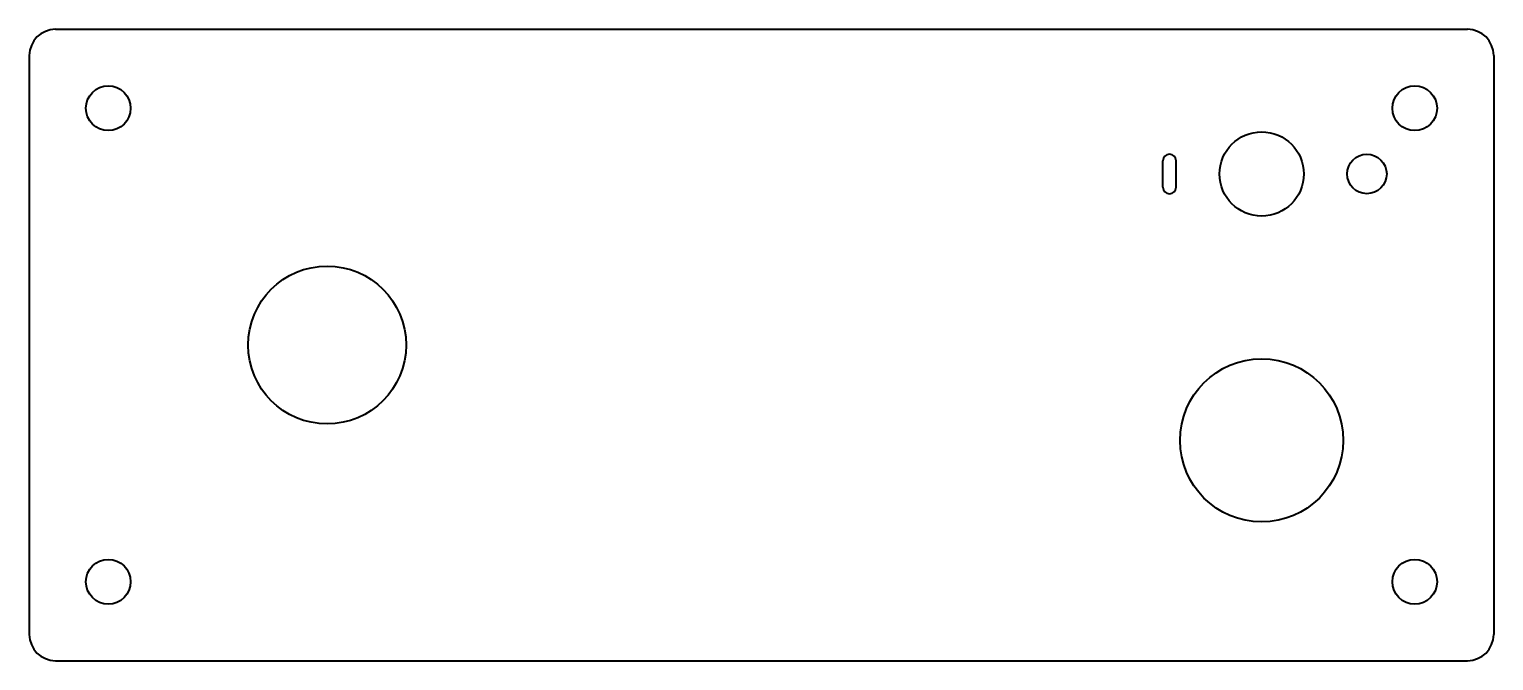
# Model space of a CAD drawing. Header units: millimetres. Extents: x -56 to 56, y -24 to 24.
import ezdxf

# ---------------------------------------------------------------- set-up
doc = ezdxf.new("R2010")
doc.units = ezdxf.units.MM
doc.layers.add('Visible', color=7, linetype='Continuous', lineweight=40)

msp = doc.modelspace()

# ---------------------------------------------------------------- linework, layer by layer
at = {"layer": 'Visible'}
for p, q in [((-53.63, 24), (53.63, 24)), ((-55.63, 22), (-55.63, -22)), ((55.63, 22), (55.63, -22)), ((30.5, 12), (30.5, 14)), ((31.5, 12), (31.5, 14)), ((-53.63, -24), (53.63, -24))]:
    msp.add_line(p, q, dxfattribs=at)
for centre, radius in [((-49.63, 18), 1.7), ((49.63, 18), 1.7), ((38, 13), 3.2), ((46, 13), 1.5), ((-33, 0), 6), ((38, -7.25), 6.2), ((-49.63, -18), 1.7), ((49.63, -18), 1.7)]:
    msp.add_circle(centre, radius, dxfattribs=at)
for centre, radius, start, end in [((-53.63, 22), 2, 90, 180), ((53.63, 22), 2, 0, 90), ((31, 14), 0.5, 0, 180), ((31, 12), 0.5, 180, 0), ((-53.63, -22), 2, 180, 270), ((53.63, -22), 2, 270, 0)]:
    msp.add_arc(centre, radius, start, end, dxfattribs=at)

doc.saveas('drawing.dxf')
